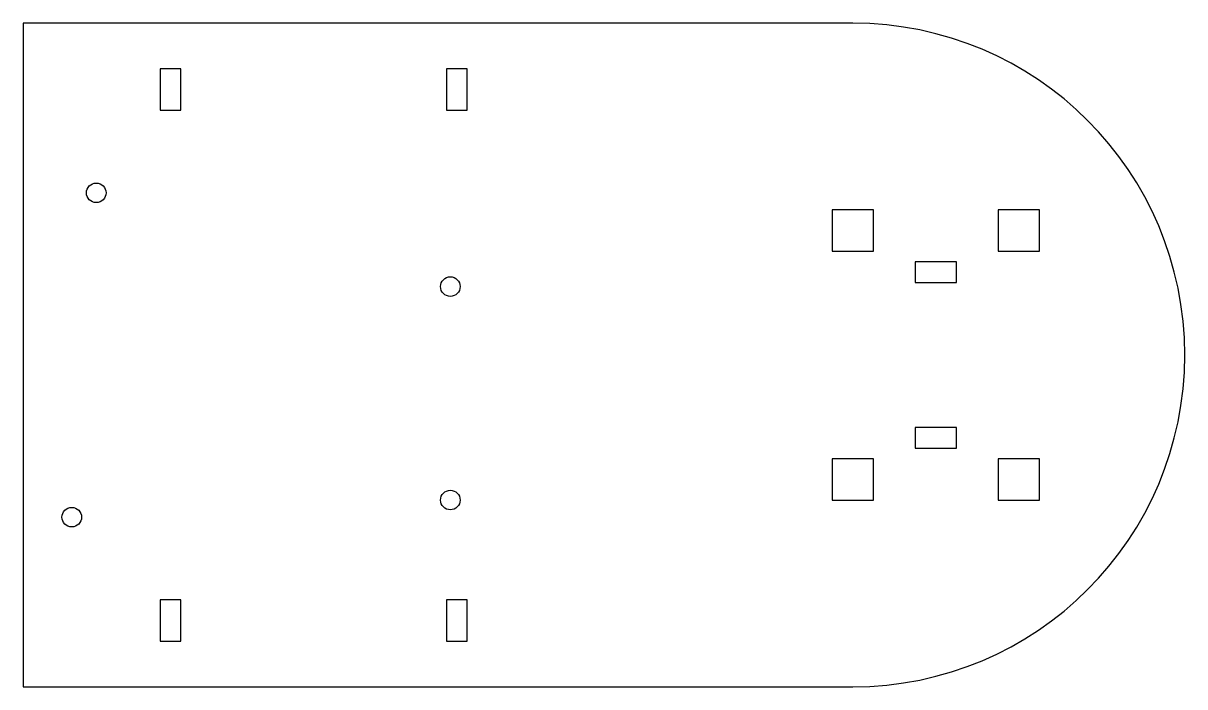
# Model space of a CAD drawing. Header units: inches. Extents: x 0 to 7, y -2 to 2.
import ezdxf

# ---------------------------------------------------------------- set-up
doc = ezdxf.new("R2010")
doc.units = ezdxf.units.IN
doc.header["$MEASUREMENT"] = 0

msp = doc.modelspace()

# ---------------------------------------------------------------- linework, layer by layer
at = {"color": 7, "linetype": 'Continuous', "lineweight": 25}
for p, q in [((5, 2), (0, 2)), ((0, 2), (0, -2)), ((0.95, 1.725), (0.825, 1.725)), ((0.825, 1.725), (0.825, 1.475)), ((0.95, 1.475), (0.95, 1.725)), ((2.675, 1.725), (2.55, 1.725)), ((2.55, 1.725), (2.55, 1.475)), ((2.675, 1.475), (2.675, 1.725)), ((0.825, 1.475), (0.95, 1.475)), ((2.55, 1.475), (2.675, 1.475)), ((5.125, 0.875), (4.875, 0.875)), ((4.875, 0.875), (4.875, 0.625)), ((5.125, 0.625), (5.125, 0.875)), ((6.125, 0.875), (5.875, 0.875)), ((5.875, 0.875), (5.875, 0.625)), ((6.125, 0.625), (6.125, 0.875)), ((4.875, 0.625), (5.125, 0.625)), ((5.625, 0.5625), (5.375, 0.5625)), ((5.375, 0.5625), (5.375, 0.4375)), ((5.625, 0.4375), (5.625, 0.5625)), ((5.875, 0.625), (6.125, 0.625)), ((5.375, 0.4375), (5.625, 0.4375)), ((5.625, -0.4375), (5.375, -0.4375)), ((5.375, -0.4375), (5.375, -0.5625)), ((5.625, -0.5625), (5.625, -0.4375)), ((5.125, -0.625), (4.875, -0.625)), ((4.875, -0.625), (4.875, -0.875)), ((5.125, -0.875), (5.125, -0.625)), ((5.375, -0.5625), (5.625, -0.5625)), ((6.125, -0.625), (5.875, -0.625)), ((5.875, -0.625), (5.875, -0.875)), ((6.125, -0.875), (6.125, -0.625)), ((4.875, -0.875), (5.125, -0.875)), ((5.875, -0.875), (6.125, -0.875)), ((0.95, -1.475), (0.825, -1.475)), ((0.825, -1.475), (0.825, -1.725)), ((0.95, -1.725), (0.95, -1.475)), ((2.675, -1.475), (2.55, -1.475)), ((2.55, -1.475), (2.55, -1.725)), ((2.675, -1.725), (2.675, -1.475)), ((0.825, -1.725), (0.95, -1.725)), ((2.55, -1.725), (2.675, -1.725)), ((0, -2), (5, -2))]:
    msp.add_line(p, q, dxfattribs=at)
for centre in [(0.44, 0.9775), (2.5739, 0.4123), (2.5739, -0.8743), (0.2925, -0.9775)]:
    msp.add_circle(centre, 0.0591, dxfattribs=at)
msp.add_arc((5, 0), 2, 270, 90, dxfattribs=at)

doc.saveas('drawing.dxf')
